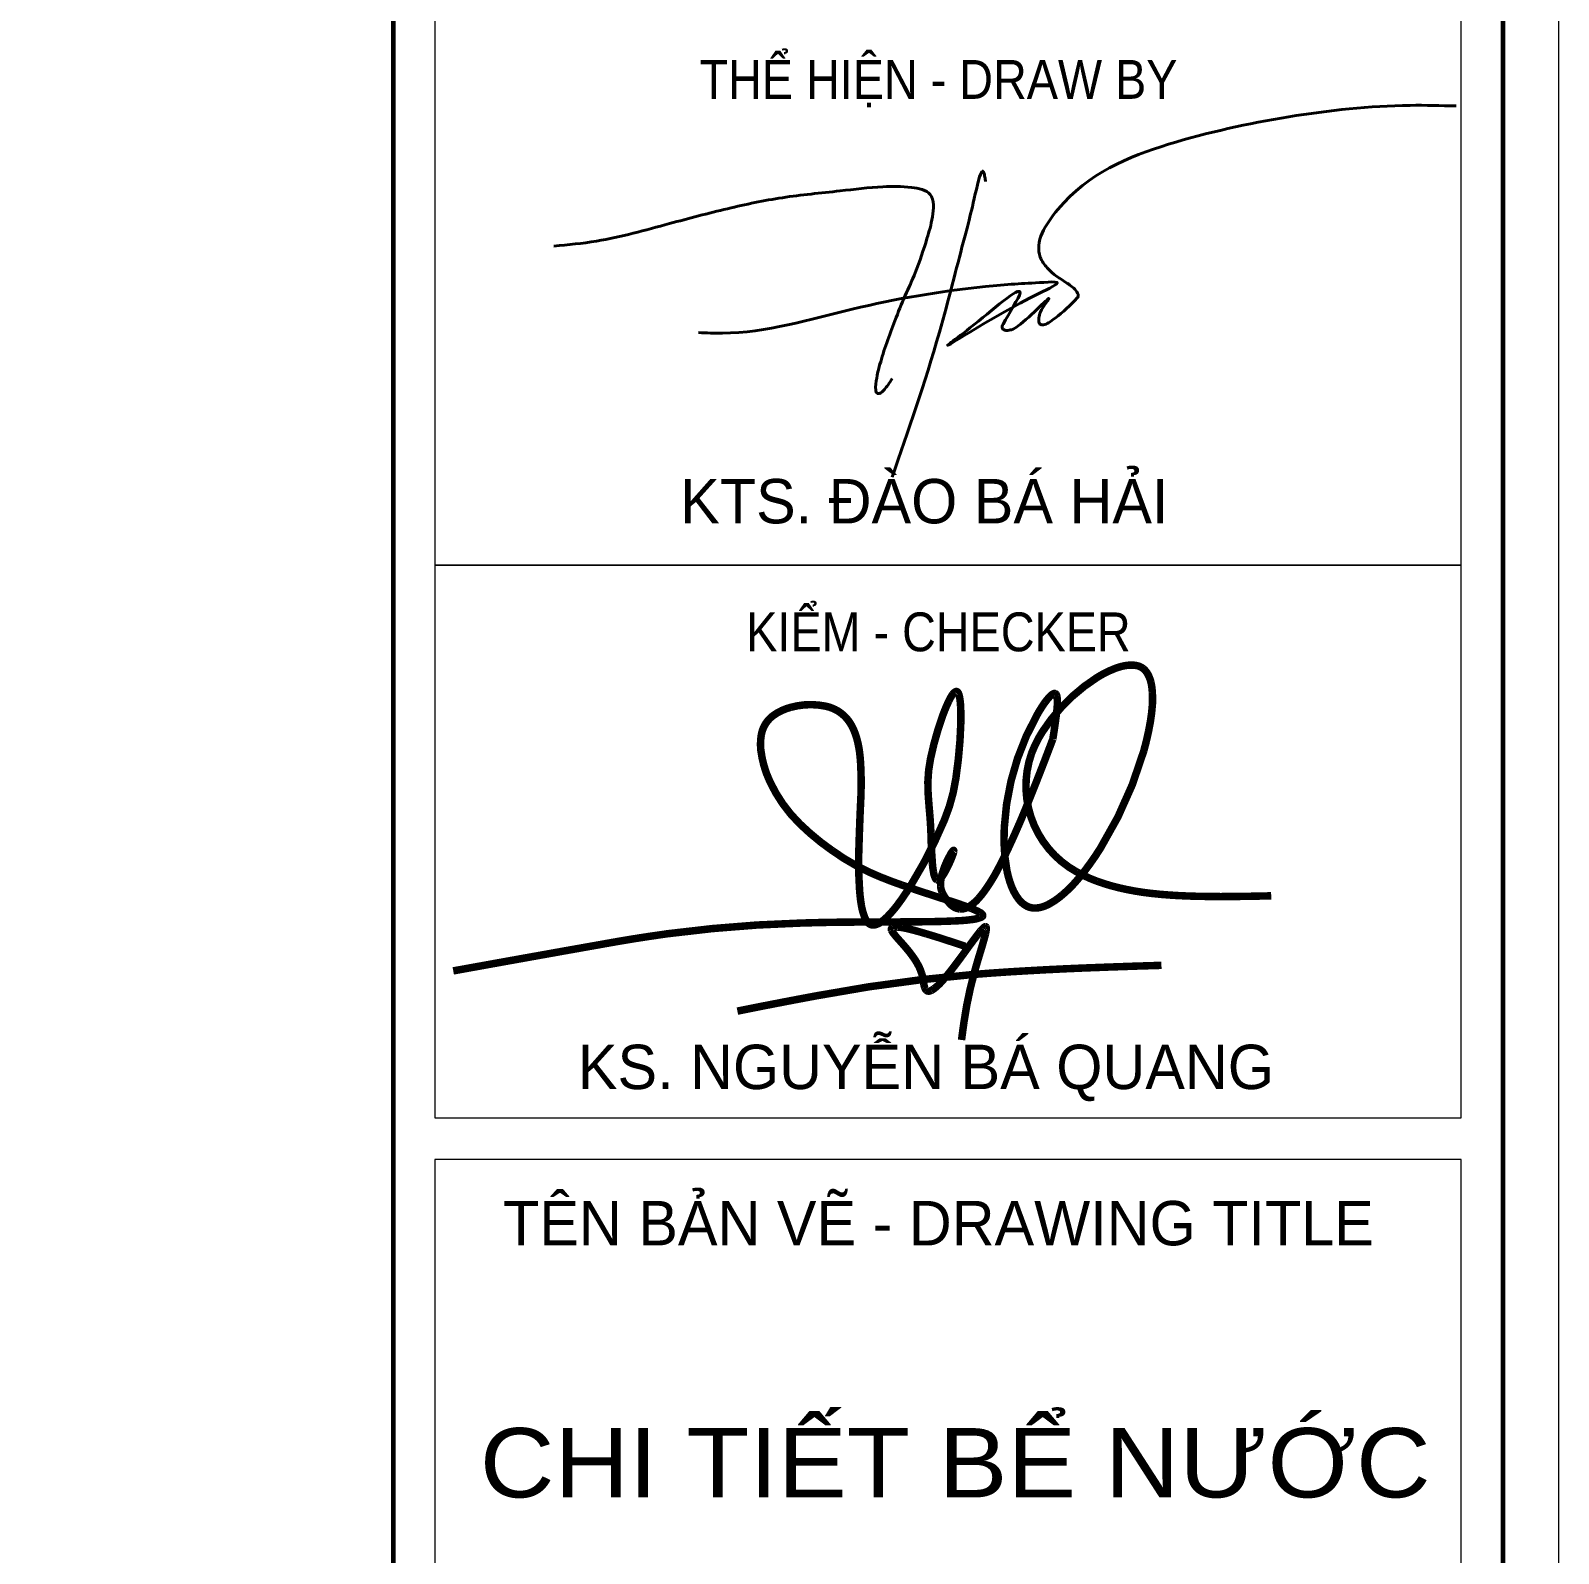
# Model space of a CAD drawing. Header units: millimetres. Extents: x 142758 to 365363, y -504867 to -449406.
# Drawn here: x 241213 to 244241, y -475647 to -472629 of the extents above; entities that cross this region are included whole.
import ezdxf
from ezdxf.enums import TextEntityAlignment as Align

# ---------------------------------------------------------------- set-up
doc = ezdxf.new("R2010")
doc.units = ezdxf.units.MM
doc.header["$LTSCALE"] = 20
doc.header["$MEASUREMENT"] = 0
doc.layers.get('Defpoints').update_dxf_attribs({"color": 1})
for name, color, linetype, lineweight in [('cat2', 22, 'Continuous', 40), ('LC ISO', 153, 'Continuous', 13), ('LC Net dam 1', 30, 'Continuous', 30), ('LC Net thay', 7, 'Continuous', 25), ('LC Text1', 3, 'Continuous', 20)]:
    doc.layers.add(name, color=color, linetype=linetype, lineweight=lineweight)
doc.layers.add('Khungten_LCDI', color=7, linetype='Continuous')
doc.styles.add('Khungten', font='VHAVAN.TTF', dxfattribs={"width": 0.9, "height": 5000})
doc.styles.add('Title', font='VHBLACK.TTF', dxfattribs={"width": 0.8})
doc.styles.add('VNAVANTH', font='VHAVANB.TTF', dxfattribs={"width": 0.6})

# ---------------------------------------------------------------- blocks, each defined once
blk = doc.blocks.new('NGUYEN BA QUANG')
at = {"layer": 'LC ISO', "const_width": 54}
for points in [[(906, 1114, 0.006821), (929, 1272, 0.011774), (937, 1340, 0.026266), (938, 1394, 0.052103), (935, 1423, 0.076783), (930, 1436, 0.163971), (923, 1442, 0.170042), (914, 1442, 0.080479), (902, 1436, 0.05585), (881, 1417, 0.031056), (847, 1375, 0.025203), (791, 1286, 0.116129), (556, 476, 0.061974), (575, 166, 0.045365), (610, 47, 0.070676), (660, -41, 0.091415), (710, -86, 0.146905), (783, -104, 0.068448), (833, -95, 0.049636), (885, -72, 0.053986), (978, -6, 0.029209), (1056, 69, 0.021304), (1134, 162, 0.025491), (1250, 329, 0.068873), (1561, 1027, 0.01773), (1596, 1171, 0.037697), (1624, 1368, 0.029037), (1623, 1453, 0.04288), (1613, 1525, 0.066726), (1590, 1583, 0.100495), (1556, 1623, 0.111871), (1508, 1644, 0.054631), (1469, 1647, 0.041179), (1426, 1643, 0.04561), (1355, 1623, 0.04967), (1225, 1558, 0.109429), (829, 1164, 0.05047), (753, 1012, 0.368126), (1079, 156, 0.040655), (1223, 90, 0.031441), (1383, 42, 0.023503), (1557, 9, 0.017084), (1742, -10, 0.011936), (1936, -19, 0.009133), (2206, -21, 0.002915), (2480, -16)], [(-3416, -557, -0.001023), (-2231, -345, -0.008385), (-1869, -289, -0.026114), (-905, -212, -0.007166), (-491, -205, 0.001773), (-49, -203, 0.009736), (200, -197, 0.025773), (331, -186, 0.054465), (383, -173, 0.09183), (397, -166, 0.386262), (399, -152, 0.129793), (379, -135, 0.036801), (321, -108, 0.016128), (184, -59, -0.006736), (-183, 62, -0.023924), (-416, 154, -0.046785), (-684, 310, -0.041509), (-918, 503, -0.092678), (-1136, 813, -0.077778), (-1199, 1035, -0.070106), (-1196, 1141, -0.201572), (-1106, 1286, -0.091887), (-982, 1343, -0.118851), (-732, 1351, -0.227561), (-543, 1208, -0.055716), (-508, 1121, -0.035741), (-487, 1019, -0.022757), (-478, 904, -0.018678), (-477, 714, 0.005361), (-493, 294, 0.022501), (-487, 25, 0.024956), (-474, -85, 0.051878), (-451, -169, 0.084004), (-427, -209, 0.302699), (-372, -224, 0.091028), (-331, -204, 0.045769), (-285, -164, 0.031407), (-218, -87, 0.026473), (-114, 66, 0.038878), (124, 530, 0.063388), (207, 831, 0.030377), (243, 1236, 0.019395), (241, 1350, 0.050857), (231, 1429, 0.089259), (221, 1451, 0.446193), (202, 1454, 0.08967), (185, 1438, 0.048315), (156, 1388, 0.024568), (114, 1288, 0.037087), (24, 971, 0.06811), (7, 722, 0.007404), (19, 571, -0.009821), (27, 442, 0.013775), (38, 214, 0.023991), (46, 154, 0.068642), (58, 113, 0.168495), (71, 99, 0.190472), (82, 99, 0.135753), (102, 116, 0.042547), (133, 165, 0.037247), (185, 280, 0.083462), (192, 310, 0.752396), (189, 311, 0.077103), (170, 286, 0.067778), (106, 135, 0.079642), (97, 52, 0.07615), (107, 12, 0.090818), (168, -77, 0.162992), (233, -111, 0.134535), (287, -101, 0.046135), (315, -85, 0.0589), (372, -33, 0.033446), (431, 44, 0.020493), (492, 142, 0.018931), (584, 325, 0.012315), (712, 617, 0.006262), (906, 1114)], [(274, -380, 0.002584), (99, -322, 0.004829), (-9, -289, 0.009549), (-104, -262, 0.02019), (-180, -245, 0.020391), (-210, -242, 0.037792), (-233, -241, 0.083891), (-249, -244, 0.129866), (-256, -250, 0.170647), (-258, -257, 0.074142), (-257, -264, 0.04333), (-253, -271, 0.038982), (-240, -290, 0.018381), (-209, -327, -0.006145), (-155, -388, -0.017161), (-112, -442, -0.029179), (-72, -502, -0.056277), (-39, -577, -0.025416), (-31, -610, -0.003247), (-24, -652, 0.033316), (-18, -677, 0.055631), (-12, -689, 0.087521), (-5, -698, 0.15828), (8, -703, 0.07777), (18, -702, 0.051495), (30, -698, 0.04838), (50, -685, 0.02792), (72, -667, 0.021215), (104, -635, 0.012757), (138, -596, 0.011354), (192, -528, 0.005945), (265, -430, -0.007904), (360, -301, -0.011483), (384, -270, -0.027823), (404, -249, -0.066961), (415, -240, -0.123545), (420, -238, -0.248584), (424, -240, -0.12084), (426, -246, -0.064597), (426, -260, -0.027008), (421, -289, -0.011306), (411, -326, -0.007085), (384, -419, 0.007773), (340, -569, 0.03162), (266, -923, 0.004795), (248, -1055)], [(-1368, -847, -0.004051), (-800, -737, -0.026384), (342, -582, -0.006339), (726, -556, -0.004215), (1111, -537, -0.002629), (1689, -517)]]:
    blk.add_lwpolyline(points, format="xyb", dxfattribs=at)
blk = doc.blocks.new('chu ky hai')
at = {"layer": 'cat2'}
for points in [[(-7108, -1180), (-6432, -1197), (-2775, -522), (976, 115), (1801, 186), (2622, 234), (2986, 231), (2480, -78), (-30, -1486), (540, -1049), (1949, -60), (1474, -942), (1449, -999), (1449, -1057), (1477, -1093), (1572, -1118), (1707, -1098), (1898, -993), (2754, -240), (2527, -595), (2479, -768), (2477, -864), (2515, -945), (2607, -960), (2750, -905), (2939, -770), (3555, -206), (3585, -163), (3551, -35), (3281, 205), (2716, 642), (2520, 942), (3011, 2284), (6131, 4121), (9514, 4894), (12933, 5218), (14228, 5200)], [(975, 3070), (960, 3197), (924, 3338), (690, 2725), (349, 1352), (-322, -1171), (-1656, -5247)], [(-11175, 1253), (-9978, 1396), (-7921, 1888), (-6284, 2309), (-4744, 2618), (-3121, 2809), (-1911, 2927), (-1107, 2906), (-579, 2709), (-517, 2075), (-671, 1470), (-1000, 507), (-1282, -135), (-1576, -846), (-1805, -1465), (-1996, -2070), (-2109, -2631), (-2056, -2899), (-1967, -2874), (-1871, -2786), (-1768, -2651), (-1653, -2476)]]:
    blk.add_spline(points, degree=3, dxfattribs=at)
blk = doc.blocks.new('Nha o can bo nhan vien Trung doan')
at = {"layer": 'Defpoints', "lineweight": 0}
blk.add_lwpolyline([(-1200, -14850), (-1200, 14850), (40800, 14850), (40800, -14850)], close=True, dxfattribs=at)
at = {"layer": 'Khungten_LCDI', "color": 5, "lineweight": 60}
blk.add_line((36600, 14650), (36600, -14650), dxfattribs=at)
at = {"layer": 'Khungten_LCDI', "color": 5, "lineweight": 25}
blk.add_line((40600, -14650), (40600, 14650), dxfattribs=at)
at = {"layer": 'Khungten_LCDI', "color": 5, "lineweight": 60}
blk.add_lwpolyline([(0, -14650), (0, 14650), (40600, 14650), (40600, -14650)], close=True, dxfattribs=at)
at = {"layer": 'Khungten_LCDI', "color": 9, "lineweight": 15}
for points in [[(36750, -5526.4), (40450, -5526.4), (40450, -3535.5), (36750, -3535.5)], [(36750, -7517.3), (40450, -7517.3), (40450, -5526.4), (36750, -5526.4)], [(36750, -9983.4), (40450, -9983.4), (40450, -7667.3), (36750, -7667.3)]]:
    blk.add_lwpolyline(points, close=True, dxfattribs=at)
at = {"layer": 'cat2', "xscale": 0.128, "yscale": 0.128, "zscale": 0.128}
blk.add_blockref('chu ky hai', (38610.1, -4536.7), dxfattribs=at)
at = {"layer": 'LC Net dam 1', "xscale": 0.4999999976758939, "yscale": 0.4999999976758939, "zscale": 0.4999999976758939}
blk.add_blockref('NGUYEN BA QUANG', (38524.8, -6709.6), dxfattribs=at)
at = {"color": 7, "style": 'Khungten', "width": 0.9}
for s, p in [('thÓ hiÖn - draw by', (38565.6, -3845.4)), ('kiÓm - checker', (38565.6, -5836.3))]:
    blk.add_text(s, height=140, dxfattribs=at).set_placement(p, align=Align.CENTER)
at = {"color": 7}
for s, style, p in [('kts. ®µo b¸ h¶i', 'VNAVANTH', (38514.7, -5375.3)), ('ks. nguyÔn b¸ quang', 'VNAVANTH', (38520.4, -7414.1)), ('tªn b¶n vÏ - drawing title', 'Khungten', (38565.6, -7977.2))]:
    blk.add_text(s, height=160, dxfattribs=dict(at, style=style)).set_placement(p, align=Align.CENTER)
at = {"color": 7, "style": 'Khungten', "width": 0.8}
for tag, p in [('REVISION', (39498.8, -10746.3)), ('NGAYHT', (39546.1, -11609.4))]:
    blk.add_attdef(tag, text='', height=200, dxfattribs=at).set_placement(p, align=Align.CENTER)
at = {"layer": 'LC Text1', "style": 'Title', "width": 1.485915}
for tag, p, p2 in [('TENBANVE1', (36912.7, -8885.8), (40339.1, -8885.8)), ('TENBANVE2', (36912.7, -9562.5), (40339.1, -9562.5))]:
    blk.add_attdef(tag, text='', height=250, dxfattribs=at).set_placement(p, p2, align=Align.FIT)
at = {"layer": 'LC Text1', "style": 'Title', "width": 0.7}
blk.add_attdef('SOBANVE', text='', height=250, dxfattribs=at).set_placement((39562, -13896.2), align=Align.CENTER)

msp = doc.modelspace()

# ---------------------------------------------------------------- block references
at = {"layer": 'LC Net thay'}
ref = msp.add_blockref('Nha o can bo nhan vien Trung doan', (221801.3, -470649.3), dxfattribs=dict(at, xscale=0.55, yscale=0.55, zscale=0.55))
ref.add_attrib('TENBANVE1', 'CHI TIÕT BÓ N¦íC', dxfattribs={"layer": 'LC Text1', "height": 137.5, "style": 'Title', "width": 1.002602}).set_placement((242103.3, -475536.4), (243987.9, -475536.4), align=Align.FIT)

doc.saveas('drawing.dxf')
